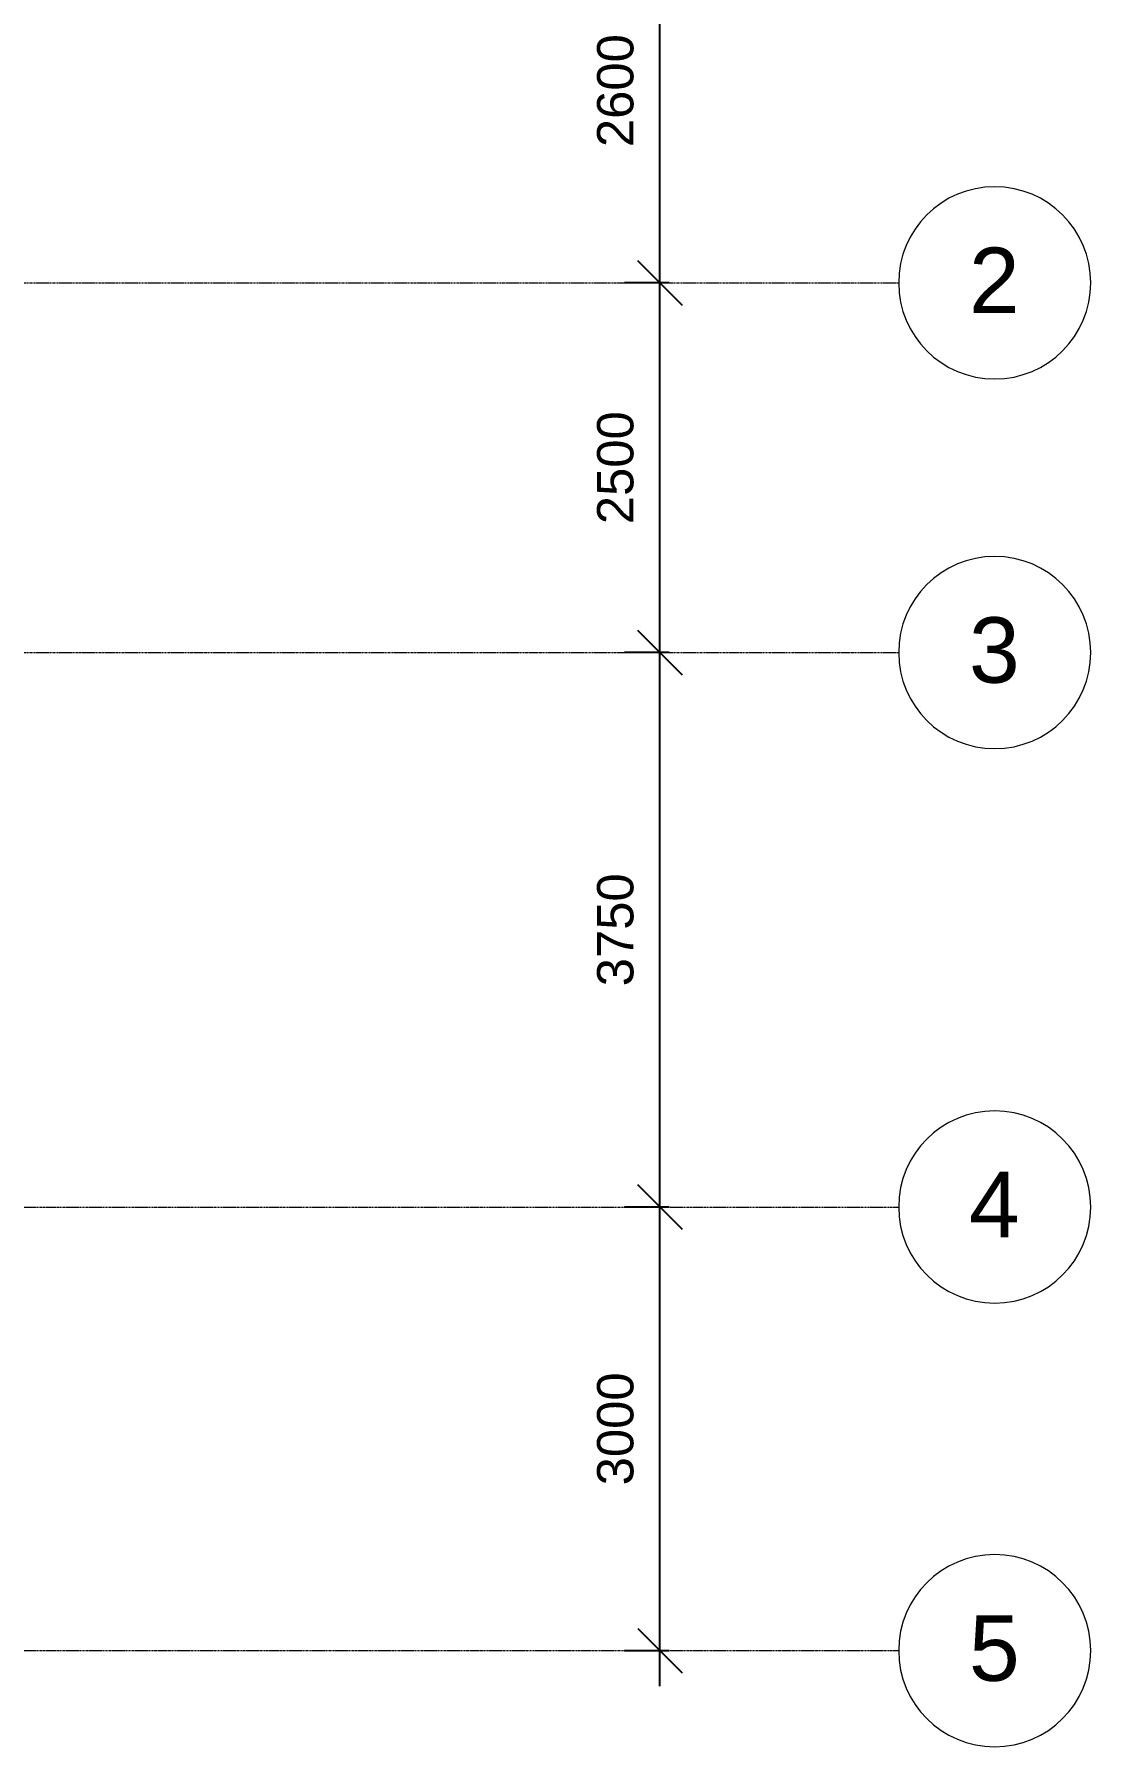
# Model space of a CAD drawing. Header units: millimetres. Extents: x -45493 to 8201, y -4031 to 23928.
# Drawn here: x 1051 to 8201, y -286 to 11295 of the extents above; entities that cross this region are included whole.
import ezdxf

# ---------------------------------------------------------------- set-up
doc = ezdxf.new("R2010")
doc.units = ezdxf.units.MM
doc.linetypes.add('Grid Line', pattern=[22.225, 12.7, -3.175, 3.175, -3.175])
for name, color, linetype, lineweight in [('A-ANNO-DIMS', 10, 'Continuous', 9), ('S-GRID', 1, 'Continuous', 9), ('S-GRID-IDEN', 1, 'Continuous', 9)]:
    doc.layers.add(name, color=color, linetype=linetype, lineweight=lineweight)
doc.styles.add('Arial', font='Arial.ttf', dxfattribs={"height": 245.883234})
doc.styles.add('Arial_1', font='Arial.ttf', dxfattribs={"height": 442.58982})
doc.dimstyles.new('Diagonal_-_2_5mm_Arial', dxfattribs={"dimscale": 304.8, "dimtxt": 250, "dimasz": 0.984252, "dimexe": 0.787402, "dimexo": 0.492126, "dimgap": 0.574147, "dimtad": 1, "dimdec": 0, "dimzin": 0, "dimdsep": 46, "dimtxsty": 'Arial', "dimblk1": 'OBLIQUE', "dimblk2": 'OBLIQUE', "dimsah": 1, "dimcen": 0.09, "dimdle": 0.787402, "dimazin": 0, "dimtfac": 1, "dimtdec": 4, "dimtix": 1, "dimtmove": 0, "dimatfit": 3, "dimfxl": 1, "dimtvp": 1, "dimtfill": 1, "dimtolj": 1, "dimtzin": 0, "dimarcsym": 2})

# ---------------------------------------------------------------- blocks, each defined once
blk = doc.blocks.new('Grid - M_Grid Head - Circle-24584-1st Floor Dimensioned Plan')
at = {"layer": 'S-GRID-IDEN'}
blk.add_circle((0, 0), 6.5, dxfattribs=at)
blk = doc.blocks.new('_Oblique')
at = {"color": 0, "linetype": 'ByBlock', "lineweight": -2}
blk.add_line((-0.5, -0.5), (0.5, 0.5), dxfattribs=at)
blk = doc.blocks.new('DIMBLOCK10-1st Floor Dimensioned Plan')
at = {"layer": 'A-ANNO-DIMS', "color": 0, "lineweight": -2, "transparency": 16777216}
for p, q in [((5286, 124), (5286, 3604)), ((5348, 3364), (5046, 3364)), ((5348, 364), (5046, 364))]:
    blk.add_line(p, q, dxfattribs=at)
at = {"layer": 'Defpoints', "color": 0, "transparency": 16777216}
for p in [(5286, 3364), (5498, 3364), (5498, 364)]:
    blk.add_point(p, dxfattribs=at)
at = {"layer": 'A-ANNO-DIMS', "color": 0, "lineweight": -2, "transparency": 16777216, "xscale": 299.9999999999999, "yscale": 299.9999999999999, "zscale": 299.9999999999999}
for p, rotation in [((5286, 3364), 90), ((5286, 364), 270)]:
    blk.add_blockref('_Oblique', p, dxfattribs=dict(at, rotation=rotation))
at = {"layer": 'A-ANNO-DIMS', "color": 0, "transparency": 16777216, "insert": (4985, 1864), "char_height": 245.9, "width": 904.62, "attachment_point": 5, "rotation": 90, "style": 'Arial', "bg_fill": 3, "box_fill_scale": 1.1, "bg_fill_color": 256, "bg_fill_true_color": 13158600, "bg_fill_transparency": 0}
blk.add_mtext('\\A1;3000', dxfattribs=at)
blk = doc.blocks.new('DIMBLOCK11-1st Floor Dimensioned Plan')
at = {"layer": 'A-ANNO-DIMS', "color": 0, "lineweight": -2, "transparency": 16777216}
for p, q in [((5286, 3124), (5286, 7354)), ((5348, 7114), (5046, 7114)), ((5348, 3364), (5046, 3364))]:
    blk.add_line(p, q, dxfattribs=at)
at = {"layer": 'Defpoints', "color": 0, "transparency": 16777216}
for p in [(5286, 7114), (5498, 7114), (5498, 3364)]:
    blk.add_point(p, dxfattribs=at)
at = {"layer": 'A-ANNO-DIMS', "color": 0, "lineweight": -2, "transparency": 16777216, "xscale": 299.9999999999999, "yscale": 299.9999999999999, "zscale": 299.9999999999999}
for p, rotation in [((5286, 7114), 90), ((5286, 3364), 270)]:
    blk.add_blockref('_Oblique', p, dxfattribs=dict(at, rotation=rotation))
at = {"layer": 'A-ANNO-DIMS', "color": 0, "transparency": 16777216, "insert": (4985, 5239), "char_height": 245.9, "width": 904.62, "attachment_point": 5, "rotation": 90, "style": 'Arial', "bg_fill": 3, "box_fill_scale": 1.1, "bg_fill_color": 256, "bg_fill_true_color": 13158600, "bg_fill_transparency": 0}
blk.add_mtext('\\A1;3750', dxfattribs=at)
blk = doc.blocks.new('DIMBLOCK12-1st Floor Dimensioned Plan')
at = {"layer": 'A-ANNO-DIMS', "color": 0, "lineweight": -2, "transparency": 16777216}
for p, q in [((5286, 6874), (5286, 9854)), ((5348, 9614), (5046, 9614)), ((5348, 7114), (5046, 7114))]:
    blk.add_line(p, q, dxfattribs=at)
at = {"layer": 'Defpoints', "color": 0, "transparency": 16777216}
for p in [(5286, 9614), (5498, 9614), (5498, 7114)]:
    blk.add_point(p, dxfattribs=at)
at = {"layer": 'A-ANNO-DIMS', "color": 0, "lineweight": -2, "transparency": 16777216, "xscale": 299.9999999999999, "yscale": 299.9999999999999, "zscale": 299.9999999999999}
for p, rotation in [((5286, 9614), 90), ((5286, 7114), 270)]:
    blk.add_blockref('_Oblique', p, dxfattribs=dict(at, rotation=rotation))
at = {"layer": 'A-ANNO-DIMS', "color": 0, "transparency": 16777216, "insert": (4985, 8364), "char_height": 245.9, "width": 904.62, "attachment_point": 5, "rotation": 90, "style": 'Arial', "bg_fill": 3, "box_fill_scale": 1.1, "bg_fill_color": 256, "bg_fill_true_color": 13158600, "bg_fill_transparency": 0}
blk.add_mtext('\\A1;2500', dxfattribs=at)
blk = doc.blocks.new('DIMBLOCK13-1st Floor Dimensioned Plan')
at = {"layer": 'A-ANNO-DIMS', "color": 0, "lineweight": -2, "transparency": 16777216}
for p, q in [((5286, 9374), (5286, 12454)), ((5348, 12214), (5046, 12214)), ((5348, 9614), (5046, 9614))]:
    blk.add_line(p, q, dxfattribs=at)
at = {"layer": 'Defpoints', "color": 0, "transparency": 16777216}
for p in [(5286, 12214), (5498, 12214), (5498, 9614)]:
    blk.add_point(p, dxfattribs=at)
at = {"layer": 'A-ANNO-DIMS', "color": 0, "lineweight": -2, "transparency": 16777216, "xscale": 299.9999999999999, "yscale": 299.9999999999999, "zscale": 299.9999999999999}
for p, rotation in [((5286, 12214), 90), ((5286, 9614), 270)]:
    blk.add_blockref('_Oblique', p, dxfattribs=dict(at, rotation=rotation))
at = {"layer": 'A-ANNO-DIMS', "color": 0, "transparency": 16777216, "insert": (4985, 10914), "char_height": 245.9, "width": 904.62, "attachment_point": 5, "rotation": 90, "style": 'Arial', "bg_fill": 3, "box_fill_scale": 1.1, "bg_fill_color": 256, "bg_fill_true_color": 13158600, "bg_fill_transparency": 0}
blk.add_mtext('\\A1;2600', dxfattribs=at)

msp = doc.modelspace()

# ---------------------------------------------------------------- linework, layer by layer
at = {"layer": 'S-GRID', "linetype": 'Grid Line'}
for p, q in [((-7600, 9614.2), (6901.3, 9614.2)), ((-7600, 7114.2), (6901.3, 7114.2)), ((-45492.8, 3364.2), (6901.3, 3364.2)), ((-45492.8, 364.2), (6901.3, 364.2))]:
    msp.add_line(p, q, dxfattribs=at)

# ---------------------------------------------------------------- block references
at = {"layer": 'S-GRID-IDEN', "xscale": -99.99999999999993, "yscale": 99.99999999999993, "zscale": 99.99999999999993, "rotation": 270}
for p in [(7551.3, 9614.2), (7551.3, 7114.2), (7551.3, 3364.2), (7551.3, 364.2)]:
    msp.add_blockref('Grid - M_Grid Head - Circle-24584-1st Floor Dimensioned Plan', p, dxfattribs=at)

# ---------------------------------------------------------------- next in the draw order: texts
at = {"layer": 'S-GRID-IDEN', "char_height": 442.6, "width": 410.36, "attachment_point": 2, "line_spacing_factor": 0.938532, "style": 'Arial_1', "bg_fill": 3, "box_fill_scale": 1.25, "bg_fill_color": 0, "bg_fill_transparency": 0}
for s, insert in [('2', (7548.7, 9852.5)), ('3', (7548.7, 7352.5)), ('4', (7548.7, 3602.5)), ('5', (7548.7, 602.5))]:
    msp.add_mtext(s, dxfattribs=dict(at, insert=insert))

# ---------------------------------------------------------------- next in the draw order: dimensions: what is measured, and where the dimension line sits
at = {"layer": 'A-ANNO-DIMS'}
dim = msp.add_linear_dim(base=(5285.8, 3364.2), p1=(5497.9, 364.2), p2=(5497.9, 3364.2), angle=90, dimstyle='Diagonal_-_2_5mm_Arial', override={"dimpost": '<>', "dimfxl": 3000}, dxfattribs=at)
dim.commit()
dim.dimension.update_dxf_attribs({"geometry": 'DIMBLOCK10-1st Floor Dimensioned Plan', "text_midpoint": (4985.1, 1864.2)})

# ---------------------------------------------------------------- next in the draw order: dimensions: what is measured, and where the dimension line sits
dim = msp.add_linear_dim(base=(5285.8, 7114.2), p1=(5497.9, 3364.2), p2=(5497.9, 7114.2), angle=90, dimstyle='Diagonal_-_2_5mm_Arial', override={"dimpost": '<>', "dimfxl": 3750}, dxfattribs=at)
dim.commit()
dim.dimension.update_dxf_attribs({"geometry": 'DIMBLOCK11-1st Floor Dimensioned Plan', "text_midpoint": (4985.1, 5239.2)})

# ---------------------------------------------------------------- next in the draw order: dimensions: what is measured, and where the dimension line sits
dim = msp.add_linear_dim(base=(5285.8, 9614.2), p1=(5497.9, 7114.2), p2=(5497.9, 9614.2), angle=90, dimstyle='Diagonal_-_2_5mm_Arial', override={"dimpost": '<>', "dimfxl": 2500}, dxfattribs=at)
dim.commit()
dim.dimension.update_dxf_attribs({"geometry": 'DIMBLOCK12-1st Floor Dimensioned Plan', "text_midpoint": (4985.2, 8364.2)})

# ---------------------------------------------------------------- next in the draw order: dimensions: what is measured, and where the dimension line sits
dim = msp.add_linear_dim(base=(5285.8, 12214.2), p1=(5497.9, 9614.2), p2=(5497.9, 12214.2), angle=90, dimstyle='Diagonal_-_2_5mm_Arial', override={"dimpost": '<>', "dimfxl": 2600}, dxfattribs=at)
dim.commit()
dim.dimension.update_dxf_attribs({"geometry": 'DIMBLOCK13-1st Floor Dimensioned Plan', "text_midpoint": (4985.2, 10914.2)})

doc.saveas('drawing.dxf')
